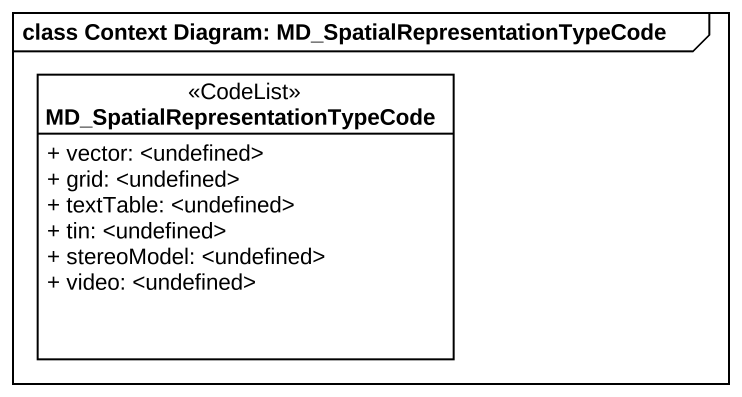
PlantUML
@startuml
mainframe class Context Diagram: MD_SpatialRepresentationTypeCode
hide circle
hide empty members
skinparam classAttributeIconSize 0
class "MD_SpatialRepresentationTypeCode" as MD_SpatialRepresentationType <<CodeList>> #FFFFFF {
  + vector: <undefined>
  + grid: <undefined>
  + textTable: <undefined>
  + tin: <undefined>
  + stereoModel: <undefined>
  + video: <undefined>
}
@enduml
